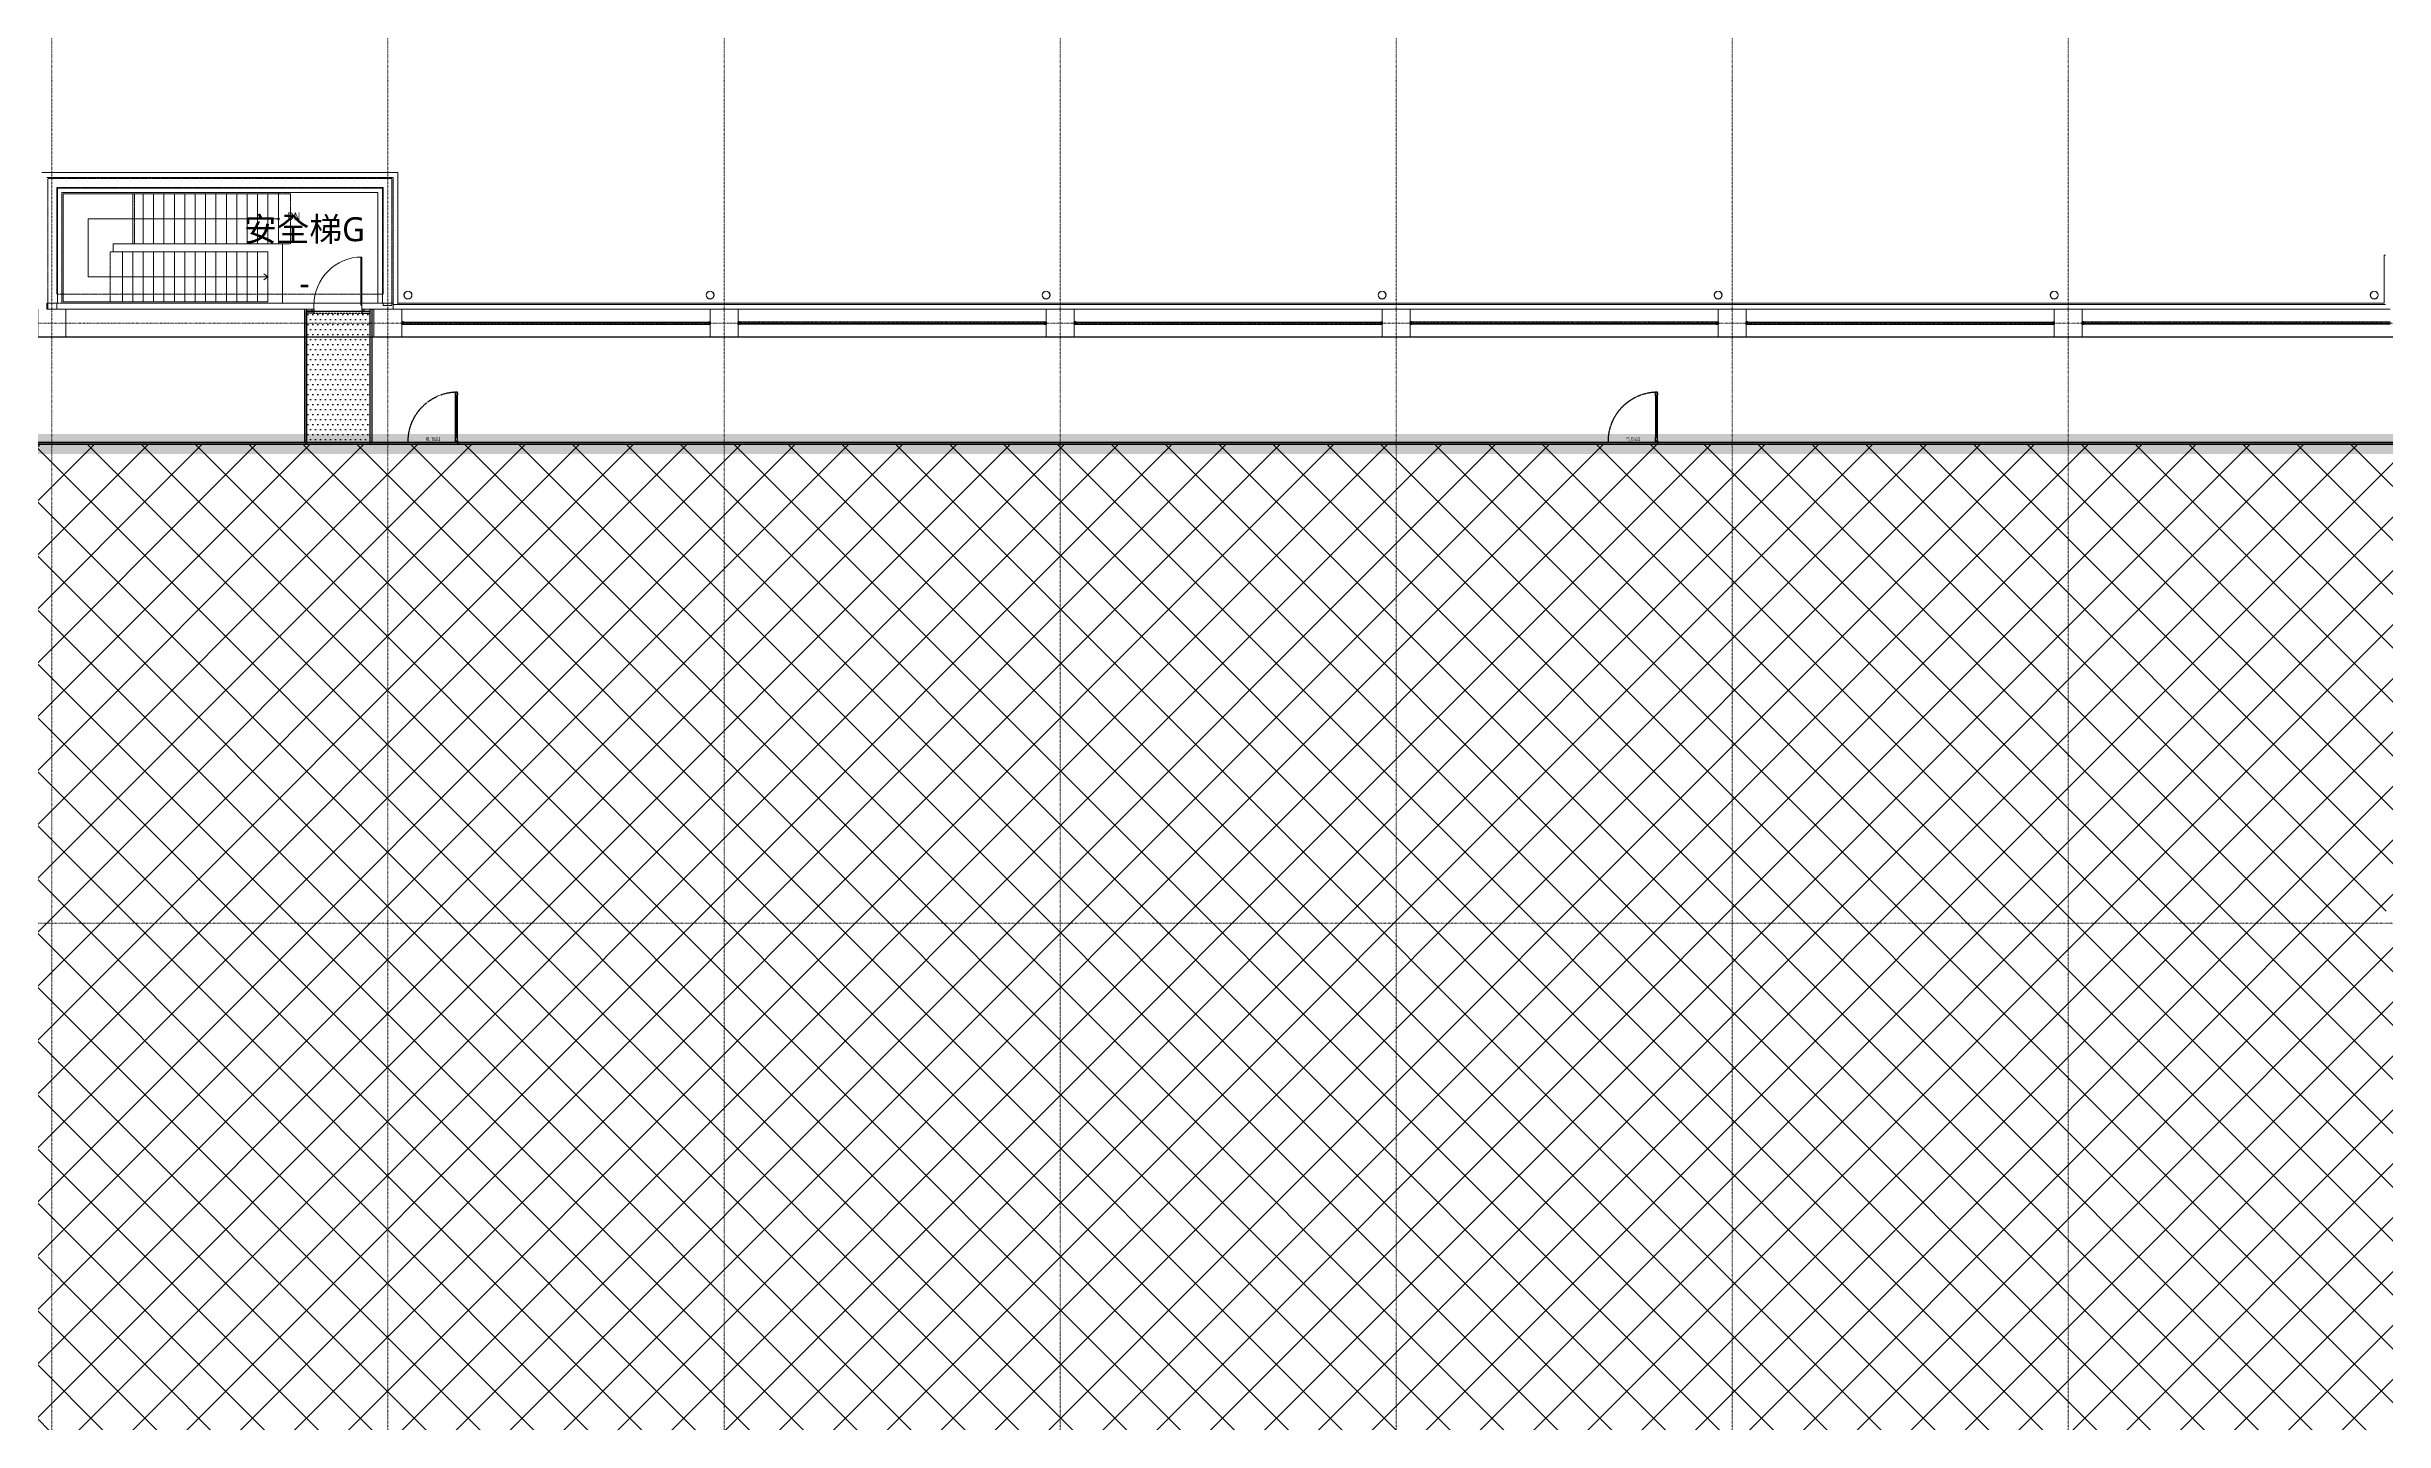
# Model space of a CAD drawing. Extents: x -32000 to 290600, y -106160 to 131250.
# Drawn here: x 68270 to 126700, y 62558 to 96904 of the extents above; entities that cross this region are included whole.
import ezdxf
from ezdxf.enums import TextEntityAlignment as Align

# ---------------------------------------------------------------- set-up
doc = ezdxf.new("R2010")
doc.units = 0
doc.header["$LTSCALE"] = 5
for name, pattern in [('DASHDOT2', [0.5, 0.25, -0.125, 0, -0.125]), ('H12PL3$0$JJP_三點線', [0.9, 0.3, -0.15, 0, -0.15, 0, -0.15, 0, -0.15]), ('H12PL3$0$JJP_虛線(退縮線、投影線、地下室範圍、非屬本工程、圖面分區)', [0.45, 0.3, -0.15]), ('XFDP30-200K$0$HIDDEN', [0.3, 0.2, -0.1]), ('XFDP30-200K$0$HIDDEN2', [0.1875, 0.125, -0.0625])]:
    doc.linetypes.add(name, pattern=pattern)
for name, color, linetype in [('A-100T', 140, 'Continuous'), ('A-CLEANLINESS-Area', 6, 'DASHDOT2'), ('H12PL3$0$A-OBJE-MEP', 252, 'Continuous'), ('H12PL3$0$A-STRS', 252, 'Continuous'), ('H12PL3$0$A-TEXT', 252, 'Continuous'), ('H12PL3$0$A-WALL-EX', 252, 'Continuous'), ('H12PL3$0$A-WALL-IN', 252, 'Continuous'), ('H12PL3$0$A-ZONE', 252, 'Continuous'), ('H12PL3$0$Door', 252, 'Continuous'), ('H12PL3$0$S-COL', 252, 'Continuous'), ('H12PL3$0$S-GRID', 252, 'Continuous'), ('H12PL3$0$S-SLAB-SHOW', 252, 'Continuous'), ('H12PL3$0$S-WALL', 252, 'Continuous'), ('XFDP30-200K$0$A-Ceiling (200K)', 9, 'Continuous'), ('XFDP30-200K$0$A-Door (200K)', 2, 'Continuous'), ('XFDP30-200K$0$A-Partition-Col (200K)', 1, 'Continuous'), ('XFDP30-200K$0$A-W-P1S (200K)', 2, 'Continuous'), ('XFDP30-200K$0$A-W-R1 (Rockwool) (200K)', 2, 'Continuous')]:
    doc.layers.add(name, color=color, linetype=linetype)
doc.layers.add('XFDP30-200K$0$A-Area (200K)', color=7, linetype='Continuous', plot=False)
doc.styles.add('H12PL3$0$Standard', font='', dxfattribs={"width": 0.8})
doc.styles.add('XFDP30-200K$0$AA-TXT', font='isocp.shx', dxfattribs={"width": 0.8, "bigfont": 'china.shx'})
doc.styles.get('H12PL3$0$Standard').set_extended_font_data('Microsoft JhengHei')

# ---------------------------------------------------------------- blocks, each defined once
blk = doc.blocks.new('XFDP30-200K$0$TP1-50-Partition_Col-side')
blk.add_lwpolyline([(-2.5, -4), (-2.5, -3.9), (-2.6, -3.9), (-2.5, -3), (-2.5, -0.3), (-2.4, -0.2), (-0.7, -0.2), (-0.5, -0.2), (-0.1, -0.2), (0, -0.2), (0, -0.2), (0.5, -0.2), (0.6, -0.2), (2.4, -0.2), (2.5, -0.3), (2.5, -3), (2.6, -3.9), (2.5, -3.9), (2.5, -4), (2.7, -4), (2.7, 0), (-2.7, 0), (-2.7, -4)], close=True)
for points in [[(-1.6, -2.1), (-2.3, -2.1, 0.414213), (-2.4, -2.2), (-2.4, -3.6), (-2.5, -3.6), (-2.5, -2.2, -0.414213), (-2.3, -2), (-1.6, -2), (-1.6, -2.1)], [(1.6, -2.1), (2.3, -2.1, -0.414213), (2.4, -2.2), (2.4, -3.6), (2.5, -3.6), (2.5, -2.2, 0.414213), (2.3, -2), (1.6, -2), (1.6, -2.1)]]:
    blk.add_lwpolyline(points, format="xyb")
blk.add_lwpolyline([(2.2, -3.6), (-2.2, -3.6, -0.414214), (-2.3, -3.5), (-2.3, -2.6, -0.414214), (-2.2, -2.5), (-1.3, -2.5, 0.414214), (-1.1, -2.3), (-1.1, -2.2, 0.414214), (-1.3, -2.1), (-1.9, -2.1), (-1.9, -2.1), (-1.3, -2.1, -0.414214), (-1.2, -2.2), (-1.2, -2.3, -0.414214), (-1.3, -2.4), (-2.2, -2.4, 0.414214), (-2.4, -2.6), (-2.4, -3.5, 0.414214), (-2.2, -3.6), (2.2, -3.6, 0.414214), (2.4, -3.5), (2.4, -2.6, 0.414214), (2.2, -2.4), (1.3, -2.4, -0.414214), (1.2, -2.3), (1.2, -2.2, -0.414214), (1.3, -2.1), (1.9, -2.1), (1.9, -2.1), (1.3, -2.1, 0.414214), (1.1, -2.2), (1.1, -2.3, 0.414214), (1.3, -2.5), (2.2, -2.5, -0.414214), (2.3, -2.6), (2.3, -3.5, -0.414214)], format="xyb", close=True)
blk = doc.blocks.new('XFDP30-200K$0$GAD2205')
blk.add_lwpolyline([(0, 1), (0, 1), (-18, 1, -0.414214), (-18, 2), (-18, 3, -0.414214), (-18, 3), (-14, 3, 0.414214), (-13, 4), (-13, 4, 0.414214), (-14, 4), (-18, 4, -0.414214), (-18, 5), (-18, 12, -0.414214), (-18, 12), (-18, 12, 0.414214), (-18, 12), (-18, 14, 0.72636), (-19, 14), (-19, 13, 0.158507), (-19, 13), (-19, 0, 0.414214), (-19, 0), (19, 0, 0.414214), (19, 0), (19, 13, 0.158507), (19, 13), (19, 14, 0.72636), (18, 14), (18, 12, 0.414214), (18, 12, -0.414214), (18, 12), (18, 5, -0.414214), (18, 4), (14, 4, 0.414214), (13, 4), (13, 4, 0.414214), (14, 3), (18, 3, -0.414214), (18, 3), (18, 2, -0.414214), (18, 1), (0, 1)], format="xyb", close=True)
blk = doc.blocks.new('XFDP30-200K$0$Door-S130a')
for p, q in [((8.8, 120.4), (8.8, 125.3)), ((8.8, 125.3), (9.6, 125.3)), ((9.6, 120.4), (8.8, 120.4)), ((9.6, 125.3), (9.6, 120.4))]:
    blk.add_line(p, q)
blk.add_lwpolyline([(4.8, 120.4), (4.8, 125.3), (4, 125.3), (4, 120.4)], close=True)
at = {"ltscale": 5}
for points in [[(8.8, 117.8), (8.8, 127.9), (4.8, 127.9), (4.8, 117.8)], [(5, 117.5), (5, 14.8), (5, 14.8), (5, 117.5)], [(8.6, 14.8), (8.5, 14.8), (8.5, 117.5), (8.6, 117.5)], [(8.8, 4.3), (8.8, 14.4), (4.8, 14.4), (4.8, 4.3)]]:
    blk.add_lwpolyline(points, close=True, dxfattribs=at)
blk.add_lwpolyline([(4.8, 117.9), (4.8, 116.7, 0.158507), (4.9, 116.7), (4.9, 116.5, 0.72636), (5, 116.6), (5, 116.7, 0.414214), (5, 116.7, -0.414214), (4.9, 116.8), (4.9, 117.5, -0.414214), (5, 117.5), (5.4, 117.5, 0.414214), (5.4, 117.5), (5.4, 117.6, 0.414214), (5.4, 117.6), (5, 117.6, -0.414214), (4.9, 117.6), (4.9, 117.8, -0.414214), (5, 117.8), (6.8, 117.8), (6.8, 117.8), (6.8, 117.8), (8.6, 117.8, -0.414214), (8.6, 117.8), (8.6, 117.6, -0.414214), (8.6, 117.6), (8.2, 117.6, 0.414214), (8.1, 117.6), (8.1, 117.5, 0.414214), (8.2, 117.5), (8.6, 117.5, -0.414214), (8.6, 117.5), (8.6, 116.8, -0.414214), (8.6, 116.7), (8.6, 116.7, 0.414214), (8.6, 116.7), (8.6, 116.6, 0.72636), (8.6, 116.5), (8.7, 116.7, 0.158507), (8.7, 116.7), (8.7, 117.9, 0.414214), (8.7, 117.9), (4.9, 117.9, 0.414214)], format="xyb", close=True, dxfattribs=at)
at = {"ltscale": 500}
for points in [[(3.2, -0.6), (3.2, 3.9), (3, 3.9), (3, -0.6)], [(8.5, 4.8), (4, 4.8), (4, 4.6), (8.5, 4.6)]]:
    blk.add_lwpolyline(points, close=True, dxfattribs=at)
at = {"linetype": 'XFDP30-200K$0$HIDDEN', "ltscale": 0.1}
blk.add_arc((3.4, 4.4), 123.6, 0, 86.75942, dxfattribs=at)
at = {"ltscale": 500, "extrusion": (0, 0, -1)}
blk.add_ellipse((3.4, 4.4), major_axis=(-0.495, 0.495), ratio=1, start_param=5.497787, end_param=11.780972, dxfattribs=at)
at = {"ltscale": 5, "xscale": 0.1000000000058208, "yscale": 0.1000000000058208, "zscale": 0.1000000000058208}
blk.add_blockref('XFDP30-200K$0$GAD2205', (6.8, 14.3), dxfattribs=at)
at = {"color": 9, "style": 'XFDP30-200K$0$AA-TXT', "width": 0.45}
blk.add_attdef('130X240', text='', height=10, dxfattribs=at).set_placement((65, 10), align=Align.MIDDLE_CENTER)
blk = doc.blocks.new('XFDP30-200K')
at = {"layer": 'XFDP30-200K$0$A-Ceiling (200K)'}
h = blk.add_hatch(dxfattribs=at)
h.set_pattern_fill('DOTS', color=256, scale=2000)
h.set_pattern_definition([(0, (-29200, -23788.11), (62.5, 125), [0, -125])])
h.paths.add_polyline_path([(76350, 90300), (76350, 86975), (74760, 86975), (74760, 90300)])
at = {"layer": 'XFDP30-200K$0$A-Area (200K)'}
blk.add_lwpolyline([(174600, 89650), (43650, 89650), (43650, 85450), (18450, 85450), (18450, 60390), (23000, 60390), (23000, 55815), (18449, 55815), (18449, 350), (127550, 350), (127550, -2100), (150850, -2100), (150850, 350), (174600, 350)], close=True, dxfattribs=at)
at = {"layer": 'XFDP30-200K$0$A-Ceiling (200K)'}
blk.add_lwpolyline([(76350, 90300), (76350, 86975), (74760, 86975), (74760, 90300)], close=True, dxfattribs=at)
at = {"layer": 'XFDP30-200K$0$A-W-P1S (200K)'}
for p, q in [((74710, 90350, 0), (74710, 87025, 0)), ((74760, 90350, 0), (74760, 87025, 0)), ((74900, 90300), (74760, 90300, 0)), ((74950, 90250), (74760, 90250, 0)), ((74900, 90350), (74900, 90300)), ((74950, 90350), (74950, 90250)), ((76150, 90350), (76150, 90250)), ((76150, 90250), (76350, 90250)), ((76200, 90350), (76200, 90300)), ((76200, 90300), (76350, 90300)), ((76350, 90350, 0), (76350, 87025, 0)), ((76400, 90350, 0), (76400, 87025, 0)), ((43775, 87025), (174600, 87025)), ((43825, 86975), (174600, 86975))]:
    blk.add_line(p, q, dxfattribs=at)
at = {"layer": 'XFDP30-200K$0$A-W-P1S (200K)', "linetype": 'XFDP30-200K$0$HIDDEN2'}
for p, q in [((74950, 90300), (76150, 90300)), ((74950, 90250), (76150, 90250))]:
    blk.add_line(p, q, dxfattribs=at)
at = {"layer": 'XFDP30-200K$0$A-W-R1 (Rockwool) (200K)'}
for p, q in [((77150, 90025, 0), (84850, 90025, 0)), ((93250, 90025, 0), (85550, 90025, 0)), ((93950, 90025, 0), (101650, 90025, 0)), ((110050, 90025, 0), (102350, 90025, 0)), ((110750, 90025, 0), (118450, 90025, 0)), ((126850, 90025, 0), (119150, 90025, 0)), ((77150, 89975, 0), (84850, 89975, 0)), ((93250, 89975, 0), (85550, 89975, 0)), ((93950, 89975, 0), (101650, 89975, 0)), ((110050, 89975, 0), (102350, 89975, 0)), ((110750, 89975, 0), (118450, 89975, 0)), ((126850, 89975, 0), (119150, 89975, 0))]:
    blk.add_line(p, q, dxfattribs=at)
at = {"layer": 'XFDP30-200K$0$A-Door (200K)'}
ref = blk.add_blockref('XFDP30-200K$0$Door-S130a', (78575, 87000), dxfattribs=dict(at, xscale=-10, yscale=10, zscale=10))
ref.add_attrib('130X240', 'MS_130x240', dxfattribs={"layer": '0', "color": 9, "height": 100, "style": 'XFDP30-200K$0$AA-TXT', "width": 0.45}).set_placement((77925, 87100), align=Align.MIDDLE_CENTER)
ref = blk.add_blockref('XFDP30-200K$0$Door-S130a', (108575, 87000), dxfattribs=dict(at, xscale=-10, yscale=10, zscale=10))
ref.add_attrib('130X240', 'MS_130x240', dxfattribs={"layer": '0', "color": 9, "height": 100, "style": 'XFDP30-200K$0$AA-TXT', "width": 0.45}).set_placement((107925, 87100), align=Align.MIDDLE_CENTER)
at = {"layer": 'XFDP30-200K$0$A-Partition-Col (200K)', "yscale": 10, "zscale": 10}
for p, xscale, rotation in [((77150, 90000), 10, 90.00000000000001), ((84850, 90000, 0), -10, 270), ((85550, 90000, 0), 10, 90.00000000000001), ((93250, 90000), -10, 270), ((93950, 90000), 10, 90.00000000000001), ((101650, 90000, 0), -10, 270), ((102350, 90000, 0), 10, 90.00000000000001), ((110050, 90000), -10, 270), ((110750, 90000), 10, 90.00000000000001), ((118450, 90000, 0), -10, 270), ((119150, 90000, 0), 10, 90.00000000000001)]:
    blk.add_blockref('XFDP30-200K$0$TP1-50-Partition_Col-side', p, dxfattribs=dict(at, xscale=xscale, rotation=rotation))
blk = doc.blocks.new('H12PL3')
at = {"layer": 'H12PL3$0$A-OBJE-MEP', "lineweight": 0, "flags": 128}
for points in [[(77395, 90700, 1), (77205, 90700, 1)], [(84945, 90700, 1), (84755, 90700, 1)], [(93345, 90700, 1), (93155, 90700, 1)], [(101745, 90700, 1), (101555, 90700, 1)], [(110145, 90700, 1), (109955, 90700, 1)], [(118545, 90700, 1), (118355, 90700, 1)], [(126545, 90700, 1), (126355, 90700, 1)]]:
    blk.add_lwpolyline(points, format="xyb", close=True, dxfattribs=at)
at = {"layer": 'H12PL3$0$A-OBJE-MEP', "lineweight": 0}
for centre in [(77300, 90700), (84850, 90700), (93250, 90700), (101650, 90700), (110050, 90700), (118450, 90700), (126450, 90700)]:
    blk.add_circle(centre, 100, dxfattribs=at)
at = {"layer": 'H12PL3$0$A-STRS', "lineweight": 0}
for p, q in [((70420, 93230), (68680, 93230)), ((68680, 93230), (68680, 90530)), ((70420, 93230), (68680, 93230)), ((68680, 93230), (68680, 90530)), ((74060, 93230), (70420, 93230)), ((70420, 93230), (70420, 91980)), ((70420, 93230), (70420, 91980)), ((70420, 91980), (70420, 93230)), ((70680, 93230), (70420, 93230)), ((70420, 93230), (70420, 91980)), ((70680, 93230), (70680, 91980)), ((70680, 91980), (70680, 93230)), ((70680, 93230), (70680, 91980)), ((70940, 93230), (70680, 93230)), ((70940, 93230), (70940, 91980)), ((70940, 91980), (70940, 93230)), ((70940, 93230), (70940, 91980)), ((71200, 93230), (70940, 93230)), ((71200, 93230), (71200, 91980)), ((71200, 91980), (71200, 93230)), ((71200, 93230), (71200, 91980)), ((71460, 93230), (71200, 93230)), ((71460, 93230), (71460, 91980)), ((71460, 91980), (71460, 93230)), ((71460, 93230), (71460, 91980)), ((71720, 93230), (71460, 93230)), ((71720, 93230), (71720, 91980)), ((71720, 91980), (71720, 93230)), ((71720, 93230), (71720, 91980)), ((71980, 93230), (71720, 93230)), ((71980, 93230), (71980, 91980)), ((71980, 91980), (71980, 93230)), ((71980, 93230), (71980, 91980)), ((72240, 93230), (71980, 93230)), ((72240, 93230), (72240, 91980)), ((72240, 91980), (72240, 93230)), ((72240, 93230), (72240, 91980)), ((72500, 93230), (72240, 93230)), ((72500, 93230), (72500, 91980)), ((72500, 91980), (72500, 93230)), ((72500, 93230), (72500, 91980)), ((72760, 93230), (72500, 93230)), ((72760, 93230), (72760, 91980)), ((72760, 91980), (72760, 93230)), ((72760, 93230), (72760, 91980)), ((73020, 93230), (72760, 93230)), ((73020, 93230), (73020, 91980)), ((73020, 91980), (73020, 93230)), ((73020, 93230), (73020, 91980)), ((73280, 93230), (73020, 93230)), ((73280, 93230), (73280, 91980)), ((73280, 91980), (73280, 93230)), ((73280, 93230), (73280, 91980)), ((73540, 93230), (73280, 93230)), ((73540, 93230), (73540, 91980)), ((73540, 91980), (73540, 93230)), ((73540, 93230), (73540, 91980)), ((73800, 93230), (73540, 93230)), ((73800, 93230), (73800, 91980)), ((73800, 91980), (73800, 93230)), ((73800, 93230), (73800, 91980)), ((74060, 93230), (73800, 93230)), ((74060, 93230), (74060, 91980)), ((74060, 91980), (74060, 93230)), ((69305, 91155), (69305, 92605)), ((69305, 92605), (70420, 92605)), ((70420, 92605), (73800, 92605)), ((73800, 92605), (74060, 92605)), ((69930, 91780), (69930, 91980)), ((69930, 91980), (70420, 91980)), ((69930, 91980), (70420, 91980)), ((69930, 91780), (69930, 91980)), ((70160, 91780), (69930, 91780)), ((70160, 91780), (69930, 91780)), ((73800, 91780), (70160, 91780)), ((70160, 90530), (70160, 91780)), ((70160, 90530), (70160, 91780)), ((70160, 90530), (70160, 91780)), ((70420, 91780), (70160, 91780)), ((70160, 91780), (70160, 90530)), ((70160, 90530), (70160, 91780)), ((70420, 91980), (74060, 91980)), ((70420, 91980), (70680, 91980)), ((70420, 90530), (70420, 91780)), ((70680, 91780), (70420, 91780)), ((70420, 91780), (70420, 90530)), ((70420, 90530), (70420, 91780)), ((70680, 91980), (70940, 91980)), ((70680, 90530), (70680, 91780)), ((70940, 91780), (70680, 91780)), ((70680, 91780), (70680, 90530)), ((70680, 90530), (70680, 91780)), ((70940, 91980), (71200, 91980)), ((70940, 90530), (70940, 91780)), ((71200, 91780), (70940, 91780)), ((70940, 91780), (70940, 90530)), ((70940, 90530), (70940, 91780)), ((71200, 91980), (71460, 91980)), ((71200, 90530), (71200, 91780)), ((71460, 91780), (71200, 91780)), ((71200, 91780), (71200, 90530)), ((71200, 90530), (71200, 91780)), ((71460, 91980), (71720, 91980)), ((71460, 90530), (71460, 91780)), ((71720, 91780), (71460, 91780)), ((71460, 91780), (71460, 90530)), ((71460, 90530), (71460, 91780)), ((71720, 91980), (71980, 91980)), ((71720, 90530), (71720, 91780)), ((71980, 91780), (71720, 91780)), ((71720, 91780), (71720, 90530)), ((71720, 90530), (71720, 91780)), ((71980, 91980), (72240, 91980)), ((71980, 90530), (71980, 91780)), ((72240, 91780), (71980, 91780)), ((71980, 91780), (71980, 90530)), ((71980, 90530), (71980, 91780)), ((72240, 91980), (72500, 91980)), ((72240, 90530), (72240, 91780)), ((72500, 91780), (72240, 91780)), ((72240, 91780), (72240, 90530)), ((72240, 90530), (72240, 91780)), ((72500, 91980), (72760, 91980)), ((72500, 90530), (72500, 91780)), ((72760, 91780), (72500, 91780)), ((72500, 91780), (72500, 90530)), ((72500, 90530), (72500, 91780)), ((72760, 91980), (73020, 91980)), ((72760, 90530), (72760, 91780)), ((73020, 91780), (72760, 91780)), ((72760, 91780), (72760, 90530)), ((72760, 90530), (72760, 91780)), ((73020, 91980), (73280, 91980)), ((73020, 90530), (73020, 91780)), ((73280, 91780), (73020, 91780)), ((73020, 91780), (73020, 90530)), ((73020, 90530), (73020, 91780)), ((73280, 91980), (73540, 91980)), ((73280, 90530), (73280, 91780)), ((73540, 91780), (73280, 91780)), ((73280, 91780), (73280, 90530)), ((73280, 90530), (73280, 91780)), ((73540, 91980), (73800, 91980)), ((73540, 90530), (73540, 91780)), ((73800, 91780), (73540, 91780)), ((73540, 91780), (73540, 90530)), ((73540, 90530), (73540, 91780)), ((73800, 91980), (74060, 91980)), ((73800, 90530), (73800, 91780)), ((73800, 90530), (73800, 91780)), ((70160, 91155), (69305, 91155)), ((73540, 91155), (70160, 91155)), ((73800, 91155), (73540, 91155)), ((73800, 91155), (73700, 91230)), ((73700, 91080), (73800, 91155)), ((68680, 90530), (69853.32, 90530)), ((68680, 90530), (70160, 90530)), ((69853.32, 90530), (70160, 90530)), ((70160, 90530), (73800, 90530)), ((70160, 90530), (70420, 90530)), ((70420, 90530), (70680, 90530)), ((70680, 90530), (70940, 90530)), ((70940, 90530), (71200, 90530)), ((71200, 90530), (71460, 90530)), ((71460, 90530), (71720, 90530)), ((71720, 90530), (71980, 90530)), ((71980, 90530), (72240, 90530)), ((72240, 90530), (72500, 90530)), ((72500, 90530), (72760, 90530)), ((72760, 90530), (73020, 90530)), ((73020, 90530), (73280, 90530)), ((73280, 90530), (73540, 90530)), ((73540, 90530), (73800, 90530))]:
    blk.add_line(p, q, dxfattribs=at)
at = {"layer": 'H12PL3$0$A-STRS', "linetype": 'H12PL3$0$JJP_虛線(退縮線、投影線、地下室範圍、非屬本工程、圖面分區)', "lineweight": 0}
for p, q in [((70466.68, 93230), (70466.68, 91980)), ((74366.68, 93230), (74060, 93230)), ((74366.68, 91980), (74366.68, 93230)), ((69930, 91780), (69853.32, 91780)), ((69853.32, 91780), (69853.32, 90530)), ((73535.65, 91780), (73535.65, 90530)), ((74060, 91980), (74366.68, 91980))]:
    blk.add_line(p, q, dxfattribs=at)
at = {"layer": 'H12PL3$0$A-STRS', "lineweight": 0, "flags": 128}
blk.add_lwpolyline([(74060, 92630, 1), (74060, 92580, 1)], format="xyb", close=True, dxfattribs=at)
at = {"layer": 'H12PL3$0$A-WALL-EX', "lineweight": 0}
for p, q in [((77050, 90465), (76930, 90465)), ((76930, 90465), (76930, 90350)), ((77050, 90465), (76930, 90465)), ((76930, 90350), (77050, 90350)), ((76930, 90350), (77050, 90350)), ((77050, 90465), (126700, 90465)), ((126700, 90465), (126735, 90465))]:
    blk.add_line(p, q, dxfattribs=at)
at = {"layer": 'H12PL3$0$A-WALL-EX', "lineweight": 0, "flags": 128}
for points in [[(77050, 93760), (68150, 93760)], [(68270, 93640), (76930, 93640)], [(76930, 93640), (76930, 90350)], [(77050, 93760), (77050, 93640)], [(77050, 90465), (77050, 93640)], [(126700, 91700), (126735, 91700)], [(126700, 91700), (126700, 90500)], [(77050, 90350), (76930, 90350)], [(77050, 90500), (126700, 90500)], [(77050, 90500), (126700, 90500)], [(77050, 90500), (126700, 90500)], [(77050, 90500), (126700, 90500)], [(77050, 90500), (126700, 90500)], [(126700, 90500), (77050, 90500)], [(77050, 90500), (77050, 90465)], [(77050, 90350), (126850, 90350)]]:
    blk.add_lwpolyline(points, dxfattribs=at)
at = {"layer": 'H12PL3$0$A-WALL-IN', "lineweight": 0}
for p, q in [((74950, 90500), (74950, 90350)), ((76150, 90500), (76150, 90350))]:
    blk.add_line(p, q, dxfattribs=at)
at = {"layer": 'H12PL3$0$A-WALL-IN', "lineweight": 0, "flags": 128}
for points in [[(68537, 93372.5), (68537, 90500)], [(68650, 93372.5), (68537, 93372.5)], [(76663, 93372.5), (68650, 93372.5)], [(68650, 93259.5), (76550, 93259.5)], [(68650, 90500), (68650, 93259.5)], [(76550, 93259.5), (76550, 90500)], [(76663, 93372.5), (76663, 93259.5)], [(76663, 90500), (76663, 93259.5)], [(68537, 90500), (68270, 90500)], [(68270, 90500), (68270, 90350)], [(74950, 90500), (68650, 90500)], [(68750, 90350), (74950, 90350)], [(76550, 90500), (76150, 90500)], [(76150, 90350), (76450, 90350)], [(76930, 90500), (76663, 90500)], [(76930, 90350), (76930, 90500)]]:
    blk.add_lwpolyline(points, dxfattribs=at)
at = {"layer": 'H12PL3$0$Door', "lineweight": 0}
for p, q in [((76150, 91650), (76120, 91650)), ((76120, 91650), (76120, 90450)), ((76150, 90450), (76150, 91650)), ((74950, 90450), (74950, 90350)), ((76120, 90450), (76150, 90450)), ((76150, 90450), (76150, 90350))]:
    blk.add_line(p, q, dxfattribs=at)
blk.add_arc((76150, 90450), 1200, 90, 180, dxfattribs=at)
at = {"layer": 'H12PL3$0$S-COL', "lineweight": 0, "flags": 128}
for points in [[(68050, 90350), (68050, 89650), (68750, 89650), (68750, 90350), (68270, 90350)], [(76930, 90350), (76450, 90350), (76450, 89650), (77150, 89650), (77150, 90350)], [(84850, 90350), (84850, 89650), (85550, 89650), (85550, 90350)], [(93250, 90350), (93250, 89650), (93950, 89650), (93950, 90350)], [(101650, 90350), (101650, 89650), (102350, 89650), (102350, 90350)], [(110050, 90350), (110050, 89650), (110750, 89650), (110750, 90350)], [(118450, 90350), (118450, 89650), (119150, 89650), (119150, 90350)]]:
    blk.add_lwpolyline(points, dxfattribs=at)
at = {"layer": 'H12PL3$0$S-GRID', "linetype": 'H12PL3$0$JJP_三點線', "lineweight": 0}
for p, q in [((68400, 128250), (68400, -28000)), ((76800, 128250), (76800, -28000)), ((85200, 128250), (85200, -28000)), ((93600, 128250), (93600, -28000)), ((102000, 128250), (102000, -28000)), ((110400, 128250), (110400, -28000)), ((118800, 128250), (118800, -28000)), ((-29000, 90000), (289600, 90000)), ((-29000, 75000), (289600, 75000))]:
    blk.add_line(p, q, dxfattribs=at)
at = {"layer": 'H12PL3$0$S-SLAB-SHOW', "lineweight": 0, "flags": 128}
blk.add_lwpolyline([(74160, 90500), (76550, 90500), (76550, 93260), (74060, 93260), (74060, 91980), (74160, 91980)], close=True, dxfattribs=at)
at = {"layer": 'H12PL3$0$S-WALL', "linetype": 'H12PL3$0$JJP_虛線(退縮線、投影線、地下室範圍、非屬本工程、圖面分區)', "lineweight": 0, "flags": 128}
for points in [[(68300, 93610), (68300, 93390)], [(76900, 93610), (68300, 93610)], [(76900, 93610), (76900, 93390)], [(68300, 93390), (68300, 90350)], [(68520, 90720), (68520, 93390)], [(68520, 93390), (76680, 93390)], [(76680, 93390), (76680, 90720)], [(76900, 90440), (76900, 93390)], [(76680, 90720), (68520, 90720)], [(68520, 90500), (76680, 90500)], [(68520, 90350), (68520, 90500)], [(76680, 90500), (76680, 90440)], [(76900, 90440), (76680, 90440)]]:
    blk.add_lwpolyline(points, dxfattribs=at)
blk.add_blockref('XFDP30-200K', (0, 0))
at = {"layer": 'H12PL3$0$A-TEXT', "linetype": 'Continuous', "lineweight": 0, "insert": (74291.89, 92668.3), "char_height": 200, "attachment_point": 4, "style": 'H12PL3$0$Standard'}
blk.add_mtext('\\A1;DN', dxfattribs=at)
at = {"layer": 'H12PL3$0$A-ZONE', "style": 'H12PL3$0$Standard'}
for s, p in [('安全梯G', (74710.41, 92644.99)), ('-', (74710.41, 91303.1))]:
    blk.add_text(s, height=600, dxfattribs=at).set_placement(p, align=Align.TOP_CENTER)

msp = doc.modelspace()

# ---------------------------------------------------------------- hatches: boundary and pattern name
at = {"layer": 'A-100T'}
h = msp.add_hatch(dxfattribs=at)
h.set_pattern_fill('ANSI37', color=256, scale=300, style=0)
h.paths.add_polyline_path([(175775, 86975), (43825, 86975), (43825, 85350), (18625, 85350), (18625, 60490), (23100, 60490), (23100, 55715), (18625, 55715), (18625, 3025), (167375, 3025), (167375, 11425), (175775, 11425)])
h.paths.add_polyline_path([(127650, 74550), (126750, 74550), (126750, 75450), (127650, 75450)], flags=16)
h.paths.add_polyline_path([(151650, 74550), (150750, 74550), (150750, 75450), (151650, 75450)], flags=16)
h.paths.add_polyline_path([(127650, 59550), (126750, 59550), (126750, 60450), (127650, 60450)], flags=16)
h.paths.add_polyline_path([(151650, 59550), (150750, 59550), (150750, 60450), (151650, 60450)], flags=16)
h.paths.add_polyline_path([(155010, 59550), (160054, 59550), (160054, 60450), (155010, 60450)], flags=16)
h.paths.add_polyline_path([(118350, 59550), (123394, 59550), (123394, 60450), (118350, 60450)], flags=16)
h.paths.add_polyline_path([(101550, 59550), (106594, 59550), (106594, 60450), (101550, 60450)], flags=16)
h.paths.add_polyline_path([(84750, 59550), (89794, 59550), (89794, 60450), (84750, 60450)], flags=16)
h.paths.add_polyline_path([(67950, 59550), (72994, 59550), (72994, 60450), (67950, 60450)], flags=16)
h.paths.add_polyline_path([(51150, 59550), (56194, 59550), (56194, 60450), (51150, 60450)], flags=16)
h.paths.add_polyline_path([(34350, 59550), (39394, 59550), (39394, 60450), (34350, 60450)], flags=16)
h.paths.add_polyline_path([(127650, 44550), (126750, 44550), (126750, 45450), (127650, 45450)], flags=16)
h.paths.add_polyline_path([(151650, 44550), (150750, 44550), (150750, 45450), (151650, 45450)], flags=16)
h.paths.add_polyline_path([(117875, 45075), (110175, 45075), (110175, 48535), (117875, 48535)], flags=16)
h.paths.add_polyline_path([(167075, 45075), (159375, 45075), (159375, 48535), (167075, 48535)], flags=16)
h.paths.add_polyline_path([(122610, 29550), (127654, 29550), (127654, 30450), (122610, 30450)], flags=16)
h.paths.add_polyline_path([(155010, 29550), (160054, 29550), (160054, 30450), (155010, 30450)], flags=16)
h.paths.add_polyline_path([(101550, 29550), (106594, 29550), (106594, 30450), (101550, 30450)], flags=16)
h.paths.add_polyline_path([(84750, 29550), (89794, 29550), (89794, 30450), (84750, 30450)], flags=16)
h.paths.add_polyline_path([(67950, 29550), (72994, 29550), (72994, 30450), (67950, 30450)], flags=16)
h.paths.add_polyline_path([(51150, 29550), (56194, 29550), (56194, 30450), (51150, 30450)], flags=16)
h.paths.add_polyline_path([(34350, 29550), (39394, 29550), (39394, 30450), (34350, 30450)], flags=16)
h.paths.add_polyline_path([(119250, 29550), (118350, 29550), (118350, 30450), (119250, 30450)], flags=16)
h.paths.add_polyline_path([(151650, 29550), (150750, 29550), (150750, 30450), (151650, 30450)], flags=16)
h.paths.add_polyline_path([(127650, 14550), (126750, 14550), (126750, 15450), (127650, 15450)], flags=16)
h.paths.add_polyline_path([(151650, 14550), (150750, 14550), (150750, 15450), (151650, 15450)], flags=16)

# ---------------------------------------------------------------- linework, layer by layer
msp.add_lwpolyline([(175775, 86975), (43825, 86975), (43825, 85350), (18625, 85350), (18625, 60490), (23100, 60490), (23100, 55715), (18625, 55715), (18625, 3025), (167375, 3025), (167375, 11425), (175775, 11425)], close=True, dxfattribs=at)
at = {"layer": 'A-CLEANLINESS-Area', "const_width": 500}
msp.add_lwpolyline([(175775, 86975), (43825, 86975), (43825, 85350), (18625, 85350), (18625, 60490), (23100, 60490), (23100, 55715), (18625, 55715), (18625, 3025), (167375, 3025), (167375, 11425), (175775, 11425)], close=True, dxfattribs=at)

# ---------------------------------------------------------------- block references
msp.add_blockref('H12PL3', (0, 0))

doc.saveas('drawing.dxf')
